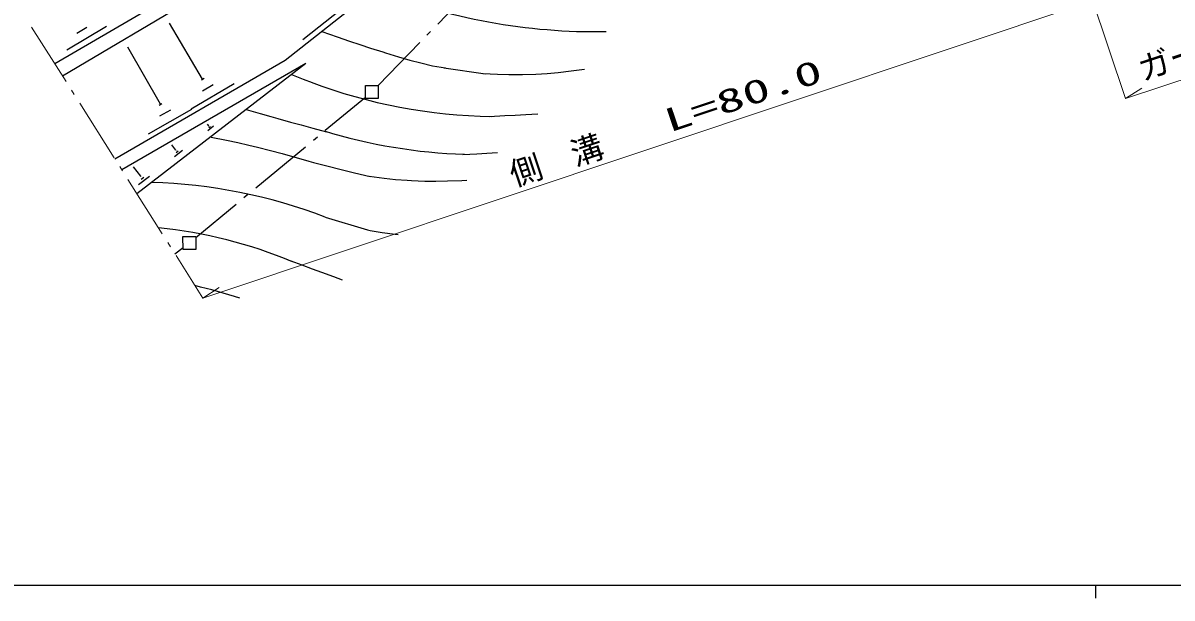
# Model space of a CAD drawing. Units: millimetres, scale not verified. Extents: x 40000 to 680000, y 20000 to 380000.
# Drawn here: x 84707 to 173942, y 204000 to 248680 of the extents above; entities that cross this region are included whole.
import ezdxf
from ezdxf.enums import TextEntityAlignment as Align

# ---------------------------------------------------------------- set-up
doc = ezdxf.new("R2010")
doc.units = ezdxf.units.MM
doc.header["$LTSCALE"] = 1000
for name, color, linetype, lineweight in [('M-BGD', 7, 'Continuous', 25), ('M-BGD-HTXT', 7, 'Continuous', 13), ('M-BMK-ROW', 30, 'Continuous', 25), ('M-STR-HTXT', 7, 'Continuous', 13), ('M-TTL-BAND', 7, 'Continuous', 25)]:
    doc.layers.add(name, color=color, linetype=linetype, lineweight=lineweight)
doc.styles.add('ＭＳ ゴシック', font='')
doc.styles.get('ＭＳ ゴシック').set_extended_font_data('MS Gothic')

msp = doc.modelspace()

# ---------------------------------------------------------------- linework, layer by layer
at = {"layer": 'M-BGD'}
for p, q in [((104247, 255457), (87172, 245511)), ((117697, 255727), (105062, 245757)), ((105230, 254888), (87765, 244559)), ((106433, 247392), (109417, 249752)), ((88103, 246584), (91187, 248443)), ((88893, 247899), (89664, 248361)), ((98660, 244324), (96098, 248671)), ((107926, 248016), (109119, 247596)), ((109119, 247596), (110062, 247267)), ((110062, 247267), (110874, 246998)), ((95375, 242365), (92843, 246812)), ((110874, 246998), (111696, 246728)), ((111696, 246728), (112649, 246429)), ((112649, 246429), (112869, 246359)), ((112869, 246359), (113862, 246060)), ((105062, 245757), (91853, 238090)), ((106666, 245538), (92376, 237269)), ((106666, 245538), (93551, 235407)), ((113862, 246060), (114744, 245790)), ((114744, 245790), (115597, 245571)), ((115597, 245571), (116509, 245362)), ((105565, 244685), (106458, 244325)), ((116509, 245362), (117522, 245183)), ((117391, 245193), (120629, 244736)), ((120419, 244766), (121571, 244698)), ((121571, 244698), (122443, 244679)), ((122443, 244679), (123416, 244680)), ((123416, 244680), (123496, 244680)), ((123496, 244680), (124538, 244712)), ((124538, 244712), (125420, 244763)), ((125420, 244763), (126282, 244845)), ((126282, 244845), (127274, 244966)), ((127274, 244966), (128316, 245098)), ((97781, 242008), (101116, 243977)), ((98560, 244264), (98770, 244385)), ((98641, 243412), (99472, 243904)), ((106458, 244325), (107170, 244046)), ((94466, 240079), (97811, 241988)), ((95275, 242305), (95485, 242425)), ((95336, 241463), (96178, 241935)), ((102041, 241964), (103124, 241655)), ((103124, 241655), (103956, 241415)), ((103956, 241415), (104508, 241256)), ((104508, 241256), (105480, 240986)), ((105480, 240986), (106302, 240767)), ((120945, 241419), (122117, 241481)), ((122117, 241481), (122919, 241522)), ((122919, 241522), (123771, 241574)), ((123771, 241574), (124703, 241615)), ((99136, 240687), (99036, 240807)), ((99057, 240336), (99497, 240677)), ((99116, 240677), (99146, 240697)), ((99146, 240546), (99257, 240637)), ((106302, 240767), (107205, 240518)), ((107205, 240518), (108268, 240229)), ((96583, 238809), (96262, 239219)), ((99328, 239815), (100511, 239576)), ((100511, 239576), (101383, 239387)), ((101383, 239387), (102235, 239198)), ((102235, 239198), (102927, 239028)), ((96474, 238308), (97104, 238800)), ((96573, 238789), (96603, 238819)), ((96603, 238618), (96764, 238739)), ((102927, 239028), (103940, 238779)), ((103940, 238779), (104832, 238540)), ((104832, 238540), (105825, 238261)), ((105825, 238261), (105915, 238231)), ((118854, 238470), (119947, 238521)), ((119947, 238521), (120738, 238562)), ((120738, 238562), (121570, 238604)), ((93850, 236790), (93287, 237511)), ((105915, 238231), (106918, 237941)), ((106918, 237941), (107269, 237832)), ((107269, 237832), (110457, 237034)), ((93690, 236129), (94531, 236781)), ((93820, 236770), (93880, 236810)), ((93880, 236540), (94080, 236711)), ((110457, 237034), (111660, 236745)), ((111590, 236765), (112753, 236617)), ((112753, 236617), (113635, 236528)), ((113635, 236528), (114547, 236459)), ((114547, 236459), (114878, 236439)), ((114878, 236439), (115910, 236401)), ((115910, 236401), (116772, 236382)), ((116772, 236382), (117664, 236403)), ((117664, 236403), (118777, 236445)), ((118777, 236445), (119188, 236455)), ((108167, 233593), (111466, 232596)), ((111466, 232596), (111676, 232556)), ((111676, 232556), (112609, 232397)), ((112609, 232397), (113601, 232278)), ((113601, 232278), (113832, 232248)), ((105215, 230302), (106368, 229882)), ((106368, 229882), (107170, 229583)), ((107170, 229583), (107892, 229323)), ((107892, 229323), (108815, 228984)), ((108815, 228984), (109507, 228734))]:
    msp.add_line(p, q, dxfattribs=at)
for centre, radius, start, end in [((129179, 294201), 46195, 248.25792, 271.00964), ((121648, 282624), 41204, 249.28889, 269.24024), ((120398, 280547), 42096, 253.00226, 268.09605), ((93468, 195005), 41304, 69.14329, 88.29626), ((91671, 196786), 36142, 67.25825, 84.36146), ((87650, 184242), 45243, 72.09825, 76.70311)]:
    msp.add_arc(centre, radius, start, end, dxfattribs=at)
at = {"layer": 'M-BGD-HTXT'}
for p, q in [((85379, 248355), (88049, 244128)), ((88477, 243452), (88690, 243114)), ((89118, 242437), (91788, 238210)), ((92216, 237534), (92429, 237196)), ((92857, 236519), (95527, 232292)), ((95955, 231616), (96168, 231278)), ((96595, 230602), (98684, 227296))]:
    msp.add_line(p, q, dxfattribs=at)
at = {"layer": 'M-BMK-ROW'}
for p, q in [((120396, 252192), (116918, 248600)), ((116361, 248026), (116083, 247738)), ((115526, 247164), (112282, 243812)), ((111299, 243811), (112302, 243812)), ((111301, 242809), (111299, 243811)), ((112302, 243812), (112303, 242810)), ((111301, 242899), (108184, 240318)), ((112303, 242810), (111301, 242809)), ((107568, 239807), (107260, 239552)), ((106644, 239042), (102793, 235853)), ((102177, 235342), (101869, 235087)), ((101253, 234577), (98136, 231996)), ((97134, 232084), (98136, 232086)), ((97135, 231082), (97134, 232084)), ((98136, 232086), (98138, 231083)), ((97135, 231202), (96504, 230730)), ((98138, 231083), (97135, 231082))]:
    msp.add_line(p, q, dxfattribs=at)
at = {"layer": 'M-STR-HTXT'}
for p, q in [((155186, 288084), (170335, 242802)), ((202823, 253663), (170335, 242802)), ((167788, 250406), (98684, 227296)), ((170335, 242802), (171587, 243626)), ((98684, 227296), (99936, 228119))]:
    msp.add_line(p, q, dxfattribs=at)
at = {"layer": 'M-TTL-BAND'}
for p, q in [((40000, 205000), (579000, 205000)), ((168000, 205000), (168000, 204000))]:
    msp.add_line(p, q, dxfattribs=at)

# ---------------------------------------------------------------- texts
at = {"layer": 'M-STR-HTXT', "style": 'ＭＳ ゴシック'}
for s, p in [('ガードレール', (171846, 243646)), ('側\u3000溝', (123038, 235439))]:
    msp.add_text(s, height=1833, rotation=18.492, dxfattribs=at).set_placement(p, align=Align.BOTTOM_LEFT)
at = {"layer": 'M-STR-HTXT', "style": 'ＭＳ ゴシック', "width": 1.7}
msp.add_text('L=80.0', height=1833, rotation=18.492, dxfattribs=at).set_placement((135063, 239622), align=Align.BOTTOM_LEFT)

doc.saveas('drawing.dxf')
